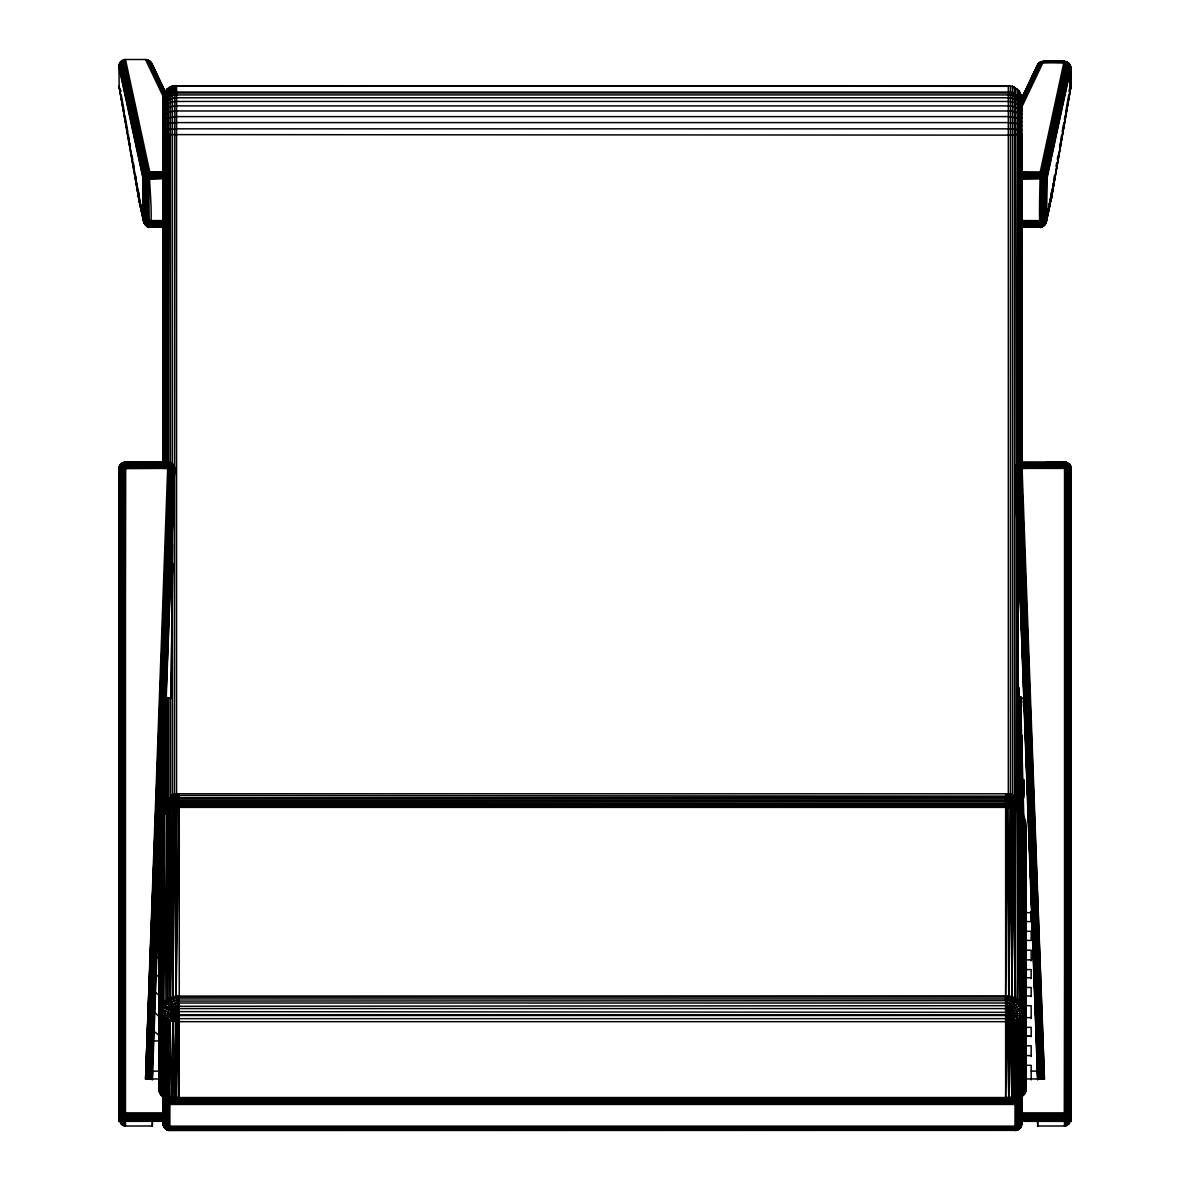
<?xml version="1.0" encoding="UTF-8"?>
<svg xmlns="http://www.w3.org/2000/svg" width="1190" height="1190" viewBox="0 0 1190 1190"><rect width="100%" height="100%" fill="white"/><g stroke="black" fill="none" stroke-linecap="round" stroke-linejoin="round"><path stroke-width="1.5" d="M118.777 1119.924L118.836 467.789L121.499 463.371L125.471 462.077L125.471 1112.873L118.777 1119.924L163.476 1119.686M118.941 1119.686L119.089 468.667L120.309 465.082M120.696 464.07L118.836 467.982L118.762 1121.411L119.119 468.667L167.909 468.399C177.444 471.909 175.54 462.88 167.909 462.181L124.429 462.241L120.755 464.13L125.01 468.414L120.012 464.873M163.893 1119.284L119.283 1119.284L119.491 468.622L121.276 464.65L125.471 462.895L168.891 462.97L172.684 464.695L174.558 467.968L172.714 464.174L168.921 462.241L125.471 462.434L122.6 463.193L120.041 465.736M164.354 1118.704L119.803 1118.704L120.041 468.562L121.737 465.097L124.638 463.594L167.909 463.52C175.451 464.993 178.024 470.883 167.909 467.283L125.471 466.212L167.909 466.197L172.595 467.09M163.209 1117.975L120.487 1117.975L120.725 468.518L122.287 465.647L125.471 464.293L167.909 464.293L172.654 465.707L174.618 469.038L174.35 466.897L174.275 468.548M164.027 1117.112L121.306 1117.112L121.053 468.131M163.104 1116.146L122.243 1116.146L122.421 468.444L118.836 467.789L118.836 468.726L119.416 466.867M164.116 1115.104L123.269 1115.104L123.061 468.027L121.529 468.473L121.529 1116.875L121.945 468.458L122.243 1116.146M163.342 1114.004L124.355 1114.004L124.415 468.414L119.476 465.781M163.759 172.788C158.315 173.77 144.838 169.53 144.109 178.872L144.644 223.72L148.958 227.126L163.313 227.245L163.357 463.059M159.133 901.975L159.921 910.216L159.996 900.964M166.585 1097.775L161.453 1095.455L159.192 1091.111L159.415 868.12M159.371 868.67L159.877 1093.432M160.219 1016.974L160.174 1092.688L160.144 1013.166L162.762 1003.973L163.045 816.563L168.787 804.574L173.963 797.746L1008.153 797.36L1015.576 798.832L1012.288 808.62L1011.857 996.789L1005.639 1014.743L1006.814 1021.645L1008.778 1097.463L1009.358 1021.541L1008.748 1100.066L1005.639 1100.185L1005.639 793.789L179.259 793.789L172.55 794.489L165.202 805.57L161.453 815.061L170.274 807.965L179.259 805.764L1005.639 805.764C1018.119 805.898 1027.922 816.861 1025.765 829.534L1025.572 1091.676C1022.745 1099.337 1012.259 1098.846 1005.639 1099.515M160.352 836.704L159.386 1015.843C164.056 1021.466 172.565 1021.213 179.259 1021.675L1005.639 1021.675C1012.05 1021.005 1026.851 1021.719 1025.512 1011.798L1025.765 829.564C1026.048 818.512 1017.152 807.236 1005.639 807.37L179.259 807.37C166.823 807.222 156.961 820.267 161.379 832.494M161.394 819.523L161.334 1006.175L179.259 1014.743L1005.639 1014.743L1025.616 1013.092L1024.768 1092.688L1023.192 1095.573M161.334 1016.23L161.394 1093.699L161.602 1018.06C159.326 1007.945 167.225 999.362 176.105 996.09L1005.639 995.852C1016.215 995.554 1026.747 1004.881 1025.512 1015.829L1025.557 1091.498C1021.927 1098.474 1012.348 1097.597 1005.639 1098.132L179.259 1098.132C172.52 1097.686 163.357 1098.444 159.445 1091.736L160.114 1016.885M163.164 1094.696L163.491 1102.818L169.873 1104.439L1015.025 1104.439L1021.407 1102.818L1021.303 1096.659L1021.66 1102.461M163.253 463.103L163.253 97.476C163.67 90.752 169.783 85.085 176.581 85.65L176.581 797.598M173.145 1099.515L169.486 1099.411L168.935 1101.91L168.831 1126.96L167.79 1130.173L169.873 1130.217C166.303 1132.285 162.465 1123.449 163.61 1125.785L163.164 1123.791L163.893 1126.722L165.931 1125.695L165.931 1103.993C171.048 1097.135 160.546 1097.745 159.326 1091.676L159.133 1014.743C159.118 1007.588 163.714 1000.939 170.125 997.919L179.259 996.803L176.105 996.09L175.704 807.712L172.55 794.489L171.107 796.705L174.052 808.129L176.105 996.09L179.259 1014.743L176.105 1021.6L176.12 1097.448L178.084 1021.645L179.259 1014.743L162.762 1003.973L161.914 818.318C163.937 811.744 171.91 806.537 179.259 806.671L1009.105 806.999L1011.857 808.471L1011.857 996.789C1019.042 1001.34 1024.992 1008.852 1023.564 1017.896L1023.4 1093.833C1021.556 1098.861 1014.297 1097.879 1018.967 1103.993L1018.967 1125.695L1015.025 1128.061L169.873 1128.061L166.838 1126.796L167.403 1125.978L169.873 1127.123L1015.025 1127.123C1017.643 1124.654 1022.21 1129.355 1017.108 1130.173L167.79 1130.173L163.476 1125.814L163.045 1018.848L163.417 1094.86C164.666 1101.167 174.603 1099.396 178.708 1099.515C174.067 1099.114 165.722 1101.285 163.446 1095.44M163.387 812.77L163.417 771.879M163.521 462.211L163.536 95.944L163.818 461.393L163.328 134.306M163.491 1096.094L163.476 1125.814L163.283 1095.276M163.238 1102.461L163.61 1094.8M163.923 810.613L163.967 769.766M164.28 461.467L164.622 134.604L163.818 134.47M179.259 793.789L179.259 1100.185L175.436 1100.021L176.105 1021.6L179.259 1014.743L167.433 999.466L166.481 812.413L164.19 807.802L170.75 803.681L179.259 802.045L1005.639 802.045L1013.94 803.607L1020.708 807.832L1020.737 811.476L1020.708 807.832L1011.857 808.471L1008.748 996.09L1005.639 1014.743L1017.465 1020.351L1019.592 1095.871C1021.332 1100.586 1009.001 1099.352 1012.66 1099.56C1019.488 1095.008 1025.958 1104.9 1015.025 1103.829L169.873 1103.829L163.298 1101.851L164.339 1095.722L164.637 1099.991L169.873 1101.33L1015.025 1101.33L1020.261 1099.991L1020.559 1095.722L1021.451 1101.271L1019.637 1102.52L169.873 1103.189L165.261 1102.52L163.357 1100.914L165.99 1098.489L169.352 1099.5L166.094 1096.347L167.433 1020.351L179.259 1014.743L173.041 996.789L173.041 808.471L177.146 804.797L1005.639 804.693L1011.277 805.481L1016.558 807.861L1022.835 812.844L1022.85 816.519L1022.835 812.844L1020.827 814.986L1019.875 1001.385L1005.639 1014.743L1008.034 1021.615L1005.639 1020.99L1006.814 1021.645L1005.639 1097.552L179.259 1097.552C172.431 1097.091 162.569 1098.072 159.133 1090.516L159.133 899.938M1021.675 463.237L1021.734 134.158L1008.317 135.139L164.622 134.604L164.532 463.237L164.622 92.642L165.722 97.565L165.812 461.452M164.458 806.731L164.458 769.603M164.785 806.731L164.875 738.053M165.261 461.452L165.722 134.738L165.574 461.437M165.306 806.686L165.351 738.008M165.514 461.437L165.722 134.738M165.425 806.686L165.455 738.008M166.332 804.931L166.436 706.548M166.719 461.541L167.388 88.878M174.543 800.989L167.448 811.625L167.433 999.466L167.864 811.268L165.127 806.88L165.202 805.57L166.912 805.645L169.322 810.256L169.649 998.187L179.259 1014.743L173.041 1021.347L171.613 1097.031C174.38 1101.776 167.433 1099.5 166.422 1096.496L167.433 1020.351L169.545 1096.749L170.438 1099.203L172.907 1099.679L168.236 1099.084L166.273 1096.436L167.433 1020.351L168.831 1096.689L169.828 1099.084L172.446 1099.694L168.772 1098.965L166.585 1096.54L167.433 1020.351L165.306 1095.871C166.332 1099.188 167.061 1099.962 165.127 1103.755L165.127 1125.457L166.868 1127.882L169.873 1128.864L1015.025 1128.864C1023.876 1122.899 1022.418 1128.849 1015.025 1130.441L1015.025 1099.515L1019.25 1097.106L1017.465 1020.351L1014.877 1098.608L179.259 1099.129L166.912 1097.537L163.446 1094.874L165.023 1019.652C162.926 1009.685 170.2 1001.608 179.259 998.931L1005.639 998.931C1016.171 997.473 1023.757 1009.165 1021.913 1018.818L1021.481 1094.86C1019.518 1098.712 1016.602 1099.024 1019.77 1103.755L1019.562 1126.067C1023.37 1126.945 1017.465 1130.217 1016.067 1130.277L1015.412 1126.142C1016.885 1131.779 1019.741 1130.158 1016.082 1126.127L1016.082 1104.409C1017.911 1098.891 1011.738 1100.824 1013.285 1097.031L1014.773 1020.931L1005.639 1014.743L1014.758 997.904L1015.427 810.167L1018.655 803.8L1014.43 802.164L1005.639 800.528L179.259 800.528C175.882 800.647 164.994 802.105 166.912 805.645L161.676 816.385M170.468 797.27L170.468 800.989L170.468 797.27L169.099 799.13L172.431 808.679L170.691 998.931M172.431 464.145L172.431 86.097L1012.467 86.305L1014.416 87.108L1014.416 798.505M1008.778 1097.463L1008.793 1021.6L1005.639 1014.743L1017.465 999.466L1019.815 813.93L1019.875 1001.385M1011.842 1097.195L1011.857 1021.347L1010.236 1018.982C1013.612 1015.606 1011.411 1009.165 1006.666 1008.584L178.232 1008.584C170.854 1009.432 171.851 1021.392 179.259 1020.99L179.259 1015.501L1005.639 1015.501L1006.16 1017.866L1005.639 1018.64L179.259 1018.64C171.658 1014.921 180.568 1012.229 178.232 1008.584L179.259 1006.294L1007.157 1005.684C1014.356 1006.695 1016.885 1015.769 1012.764 1021.213L1011.842 1097.195L1010.92 1021.422L1010.236 1018.982L1006.666 1020.916L1005.639 1018.64M1014.758 997.904L1014.773 809.81L1010.816 807.4L1013.612 796.155L179.259 795.515L170.795 796.839L171.494 798.326L167.567 801.614L170.854 809.393L170.125 997.919L176.105 996.09L179.259 807.37L175.599 807.028L177.236 805.868L176.12 793.938M1005.639 793.789L1008.451 793.909L1007.32 807.445L1008.748 996.09L1014.207 998.931L1015.249 998.187L1015.427 810.167M1017.733 803.309L1017.762 563.777L1017.807 803.28M1018.729 804.916L1018.804 687.969M1018.952 463.327L1019.175 91.169L1012.437 86.305L1012.467 796.898M1019.161 804.871L1019.161 687.924M1019.175 463.312L1019.175 134.738L1018.595 463.431M1018.06 1126.796L1018.075 1104.186C1015.308 1099.56 1019.205 1099.322 1019.875 1095.693L1019.875 1019.652C1021.987 1009.685 1014.698 1001.608 1005.639 998.931M1019.637 806.671L1019.726 697.132M1020.261 806.716L1020.261 697.176M1020.261 463.237L1020.276 92.954L1019.175 91.169L1018.134 91.63M1020.514 810.42L1020.485 697.132M1020.797 463.163L1021.08 94.888L1018.908 91.199M1021.08 810.598L1021.08 697.295M1021.08 461.393L1021.08 134.47M1020.961 1099.872L1020.975 1096.168L1020.663 1100.497L1015.025 1101.94L169.873 1102.55C167.656 1103.606 163.58 1100.155 163.446 1101.271M1021.184 810.598L1021.213 697.251M1021.392 463.163L1021.57 96.94L1020.38 94.903L1021.407 98.874M1021.734 1096.109L1021.66 1124.788L1018.952 1129.161L1021.66 1124.788L1021.66 1095.098M1021.675 813.127L1021.675 735.212M1005.639 1097.552L1018.149 1096.585L1023.549 1093.714L1023.564 1017.896L1024.754 1016.334L1023.772 1006.621L1024.783 821.472L1021.719 813.99L1019.101 811.104L1014.118 808.694L1017.182 801.346L1005.639 798.921L179.259 798.921L169.679 800.721L168.742 799.62M1024.768 1092.688L1025.765 1090.516L1024.768 1092.688L1024.679 1016.974L1023.549 1093.714L1024.768 1092.688L1024.754 1016.334L1005.639 1014.743L1010.92 1021.422L1009.135 1097.448M1025.125 1093.193L1024.724 822.721L1023.772 1006.621M1025.185 1019.8L1025.319 1092.227L1025.453 825.429M1040.536 176.596L1022.463 175.689L1040.536 176.596L1042.321 178.128L1041.31 226.07L1039.867 227.245L1022.418 227.245M1022.463 175.585L1040.179 175.585L1022.463 174.737L1040.7 175.57L1043.109 177.34L1042.931 220.596C1037.219 250.718 1040.491 175.034 1040.179 172.282L1064.098 61.508L1066.166 61.687L1069.527 64.141L1070.702 67.056L1070.465 89.131L1051.038 200.426L1049.149 203.966M1050.324 202.464L1046.174 222.247L1054.057 180.999L1046.174 222.247L1043.704 225.922L1039.867 227.245L1043.868 225.594L1045.356 221.935L1044.984 177.295L1040.967 173.829L1022.463 173.829L1040.848 174.633L1043.615 176.343L1044.404 178.857L1043.184 225.163L1040.729 227.171L1022.418 227.052M1045.608 219.763L1044.612 225.044L1042.767 225.877L1022.418 224.732L1040.625 225.431L1044.448 224.821L1045.668 223.497L1046.203 221.444L1044.627 220.626L1045.222 178.857L1044.671 222.143L1042.752 226.353L1039.673 227.082L1042.797 226.457L1045.281 224.196L1048.405 208.414M1066.597 1114.97L1066.939 468.012L1064.529 466.257L1022.091 466.197C1014.579 466.599 1014.059 470.526 1022.091 468.399L1064.529 467.358L1065.898 468.414L1071.238 468.786L1071.238 1121.411L1021.035 1121.292M1064.529 466.257L1022.091 467.283C1011.708 471.523 1014.668 463.416 1022.091 462.181L1064.529 462.196C1070.36 463.55 1074.451 470.318 1066.865 468.429L1066.731 1115.104L1071.238 1119.968L1020.946 1119.686M1067.579 1115.952L1068.04 468.235L1067.043 466.272L1064.529 465.245L1022.091 465.201L1017.376 466.361L1015.382 469.038L1017.286 464.174L1021.08 462.553M1021.318 1116.146L1067.757 1116.146L1068.055 468.458L1066.865 468.429M1067.757 1116.146L1068.947 468.087L1067.698 465.632L1065.228 464.383L1022.091 464.293L1017.346 465.707L1015.382 469.038L1017.316 464.695L1022.091 462.895L1065.452 462.97L1068.694 464.621L1070.509 468.622L1070.717 1119.284L1022.403 1119.284M1068.471 1116.875L1068.471 468.473M1068.977 468.503L1068.694 1117.112L1022.255 1117.112M1068.055 468.458L1069.274 468.518L1069.26 1117.707L1069.959 468.562L1068.248 465.067L1065.362 463.594L1022.091 463.52L1017.331 465.156L1015.382 469.038M1069.944 1118.436L1069.959 468.562M152.499 1120.474L152.29 1126.008L125.471 1126.008L121.529 1124.401L119.089 1120.162L119.074 466.763L124.191 468.414L124.355 1114.004L125.471 468.399L124.415 462.166M166.273 1096.436C169.144 1103.041 161.825 1094.488 159.326 1091.676L159.609 910.053M159.758 900.934L160.754 1094.592M160.055 1028.249L159.906 1092.732L159.356 900.696L159.356 909.859M159.133 1014.743L159.386 1015.843L159.386 1011.798L161.081 1006.77L161.364 836.198M1015.025 1101.94L169.873 1101.925L164.235 1100.497L163.937 1096.168M164.339 1099.426L164.354 1095.722M166.094 804.901L166.243 706.533M166.615 461.527L167.091 134.857M167.388 803.309L167.597 697.489M168.058 461.705L168.697 134.961M165.99 1129.087L166.868 1129.637L165.946 1129.161L167.909 1126.484L167.805 1103.71L168.668 1099.783L165.633 1096.079L167.433 1020.351L167.284 1096.645L169.873 1099.515L169.873 1130.5L1015.025 1130.366M169.545 1096.749L170.125 1020.931L172.505 1020.975L179.259 1014.743L165.023 1001.385L169.649 998.187L170.125 809.81L176.908 802.164M1016.424 801.852L1016.914 564.03M1017.123 465.558L1017.807 89.562L1014.088 87.539M1017.986 803.265L1018.194 688.132M1019.309 806.716L1019.458 697.162M1019.8 463.237L1020.276 134.604L1019.964 463.207L1019.057 463.565M1025.557 1091.498L1025.765 1014.743M1022.418 226.68L1042.752 226.353L1044.88 224.627L1045.891 220.641L1045.296 176.254L1041.086 173.16L1022.463 172.684M163.313 223.72C159.073 220.968 145.701 227.528 143.767 220.641L143.618 178.872C144.064 169.114 157.586 172.49 163.759 172.282C158.077 173.279 143.797 169.01 143.127 178.887L143.618 220.641C157.392 249.588 147.738 176.343 149.821 172.282L125.471 59.5L124.429 59.589L120.755 61.523L118.911 65.316L119.179 87.123L143.826 222.247C146.742 229.298 158.359 222.887 163.313 225.46L148.69 226.07L144.719 224.196L139.23 201.363L135.943 180.999L139.528 202.464L119.179 87.123M161.914 818.318L161.334 1006.175L160.114 1008.912L160.174 835.618L159.877 1009.849L179.259 1014.743L169.858 1020.871L168.37 1019.518C165.172 1012.779 169.902 1004.033 177.295 1003.021L1007.603 1003.021C1014.996 1004.033 1019.726 1012.779 1016.528 1019.518L1015.04 1020.871L1014.758 1096.838L1018.491 1097.388L1024.59 1093.848M163.789 94.784L163.818 101.299L164.651 92.597L163.164 107.353M1011.366 1099.753L1012.526 1097.135L1012.764 1021.213L1005.639 1014.743L1021.913 1003.646L1022.909 818.17C1026.182 815.492 1018.759 812.547 1017.197 810.613L1019.934 806.151L1015.353 805.749L1008.793 807.653L1007.38 806.746L1018.536 804.187L1023.579 814.986L1021.719 813.99M1024.56 819.315L1020.827 814.986L1021.913 1003.646L1017.51 999.496L1018.298 812.309L1020.975 808.427L1009.611 803.815L179.259 803.443L169.367 805.853L162.703 811.074L171.613 806.18L177.146 804.797M1022.909 818.17L1022.136 1003.973L1023.504 819.523L1021.169 814.57L1017.197 810.613L1017.51 999.496M1025.438 825.592L1024.754 1016.334M1022.418 220.567L1046.382 220.641L1046.144 175.912L1044.612 173.993L1041.161 172.654L1022.463 172.312L1040.179 172.282L1043.228 173.026L1046.337 177.89L1046.218 220.641C1041.086 225.877 1028.844 220.433 1022.418 222.723C1028.115 220.135 1042.916 228.331 1046.382 220.641L1046.798 177.86L1070.702 67.086L1070.063 65.048L1068.025 62.802L1064.098 61.345L1040.209 62.207L1037.561 64.915L1021.511 98.889L1039.257 62.862L1043.496 61.345L1064.098 61.508L1043.496 61.88L1039.599 63.278L1037.159 65.852L1022.195 97.416M1069.527 64.141L1070.777 68.113L1070.524 88.12L1069.274 91.898L1070.465 89.131L1070.598 68.113L1068.843 63.338L1064.098 61.345L1041.25 61.731L1038.781 63.293L1021.362 99.871M161.453 815.061L165.053 810.39L162.599 811.327L162.346 813.41L163.982 815.12L163.194 1004.256L159.966 1009.864L159.534 868.105M163.238 1124.803L163.223 1095.261L163.238 1124.803L163.179 1123.895L165.127 1125.457L169.873 1126.157L1015.025 1126.157L1021.005 1124.862L1021.005 1103.16C1021.793 1098.474 1014.43 1099.917 1018.952 1098.504M168.385 1098.891L170.944 1099.515L168.772 1098.965L167.522 1096.645L167.433 1020.351L167.046 1096.63C165.559 1099.813 172.327 1099.709 170.631 1099.515L166.764 1096.585L167.433 1020.351L165.797 1096.704M173.041 996.789L174.052 808.129M1012.928 798.892L1012.348 794.489L1008.451 793.909M1022.463 178.708L1041.191 178.292L1040.774 223.661L1039.673 227.052L1043.794 225.758M166.481 812.413L165.023 1001.385L163.982 815.12M167.433 1020.351L166.883 1096.615L167.954 1098.801M174.96 1097.388L175.421 1019.681M176.105 996.09L177.236 805.868M164.622 99.365L165.722 97.565L165.782 90.693M165.306 1095.871L166.005 1019.934L165.633 1096.079M152.29 1079.36L145.582 1078.973L168.921 462.151L173.398 465.007L174.618 469.038L171.791 465.959L168.802 465.245L125.471 465.201C123.819 464.859 120.562 468.101 123.001 468.429L123.269 1115.104M1007.32 807.445L1005.639 995.852L1011.485 997.741M175.317 1099.902L178.604 1099.932L179.259 1021.675L178.232 1020.916M1019.607 806.761L1010.667 808.07L1008.748 996.09L1009.001 807.683L1011.247 794.28M1013.582 799.844L1013.612 796.155L1013.642 799.859M1020.455 809.274L1013.88 809.319L1011.857 996.789L1014.773 809.81L1022.314 811.327L1018.848 807.936M1070.405 80.846L1070.777 68.113L1070.554 88.12L1050.785 201.408L1070.405 89.265L1070.524 67.086M160.352 1092.926L161.334 1017.896L159.743 1016.364L159.43 1013.107L179.259 1014.743L162.985 1018.818L161.825 1094.041L163.268 1096.808M166.317 698.143L171.018 698.143L172.743 563.554L171.97 583.918M1008.302 795.634L1008.317 793.894M1013.002 1099.01L1016.126 1098.965L1017.465 1096.645L1017.465 1020.351L1018.818 1096.838L1018.164 1098.697L1017.465 1020.351L1016.067 1096.689L1014.817 1099.292L1012.229 1099.739L1016.647 1099.263L1017.986 1096.615L1017.465 1020.351L1018.967 1096.258C1016.825 1100.75 1019.86 1098.266 1020.812 1095.172L1019.875 1019.652L1021.853 1018.848L1021.927 1016.096L1021.481 1018.759L1005.639 1014.743L1023.817 1006.77L1024.783 1008.912L1024.724 822.721L1025.349 824.12L1023.251 817.827M1045.876 178.872L1045.356 220.849L1022.418 221.652M1045.861 221.697L1046.337 177.89M1045.356 221.935L1046.545 176.864L1070.465 66.03L1070.688 67.012M1022.463 178.798L1040.179 178.798L1044.121 173.576L1068.025 62.802L1067.147 62.088L1043.228 173.026L1045.593 175.034L1046.665 177.846L1046.352 221.176M152.29 1126.008L152.365 1120.682M152.365 1079.895L174.528 468.964L151.561 1079.181L173.948 465.93L168.906 462.508M171.018 698.143L173.056 496.572M1043.853 221.251L1042.931 220.596L1043.452 178.842L1043.883 220.611L1044.671 221.072M1045.832 220.641L1046.382 178.872M1070.39 82.66L1070.598 68.113M164.012 1100.17C168.757 1098.028 163.446 1098.355 163.417 1094.86L165.023 1019.652L163.417 1018.759C160.352 1008.034 169.649 999.362 179.259 997.175L1008.599 997.012M163.759 177.697L148.735 178.47L149.226 223.661L150.327 227.245M146.638 1078.973L169.977 468.503L147.664 1078.988L170.944 463.565L169.977 462.404L146.638 1078.973L168.95 468.444L145.582 1078.973L160.442 1078.973M147.664 1078.988L170.944 468.562L148.631 1079.018L171.895 463.401L172.699 464.74L150.327 1079.077L173.413 464.948L174.335 467.164M1012.526 1097.135L1014.773 1020.931L1014.758 1096.838L1013.27 1097.611L1017.614 1096.645L1017.465 1020.351L1018.789 1097.671L1016.795 1099.694L1005.758 1099.872M163.313 227.052L149.955 227.231L147.605 225.282L146.563 178.842C147.917 171.583 159.445 177.191 163.759 174.945M150.133 227.245L148.69 226.07L148.11 222.575L147.679 178.128L149.464 176.596L163.759 175.912M166.422 1096.496C168.921 1102.654 163.878 1093.714 160.531 1094.071M145.463 222.426L146.296 225.922L150.327 227.052L147.753 226.457L146.147 222.322L145.626 178.857C146.697 170.72 159.058 175.927 163.759 174.082M173.16 489.64L173.591 477.235M174.023 476.372L173.547 500.573L174.558 468.012L173.398 465.186M163.714 1124.714L165.44 1128.194L169.873 1130.039L1015.025 1130.039L1019.458 1128.194L1021.005 1124.862L1018.417 1128.418L1015.025 1129.533L169.873 1129.533L166.481 1128.418L163.893 1124.862L163.893 1103.16C164.175 1099.5 169.858 1097.924 162.852 1096.511M149.791 227.216L146.638 225.743L145.329 222.143L144.808 178.857C145.641 170.036 158.687 174.766 163.759 173.368M145.582 1078.973L167.909 462.077L125.471 462.166L167.909 462.434L168.891 462.97L167.909 463.52L168.757 466.257L167.909 467.283L125.471 467.283L123.388 468.429L123.403 1114.97L124.102 468.354L124.415 1113.929M171.836 468.622L149.524 1079.047L172.639 468.696M151.011 1079.137L173.323 468.756M151.963 1079.241L173.918 466.554M171.955 548.605L172.238 541.182M173.13 517.04L173.681 499.027M163.238 811.55L163.521 804.143M164.726 772.682L167.567 698.649M1020.975 1125.68L1021.213 1101.613L1017.614 1096.645L1016.795 1098.549L1011.991 1099.679C1016.959 1098.995 1020.782 1099.292 1018.759 1096.377L1017.465 1020.351L1018.298 1096.555L1016.929 1099.307M152.424 1076.95L152.677 1071.134L160.07 1071.134M164.354 1095.826L165.023 1019.652L165.038 1095.707C165.41 1097.939 169.843 1099.843 166.823 1104.186L166.823 1125.889C163.982 1128.656 163.104 1125.695 165.946 1129.161M1017.986 1098.876L1017.465 1097.18M1020.187 1097.552L1019.994 1096.555L1024.352 1094.369M174.811 85.68L174.484 798.921M1023.683 698.143L1018.149 698.143L1016.914 496.572M118.762 1101.152L119.491 1097.21M163.164 462.955L163.253 97.476M1071.238 1117.544L1069.274 1123.539L1065.065 1125.993L1037.71 1126.008L1037.502 1120.474M145.388 173.993L143.261 178.887L143.618 220.641L163.313 220.567M165.529 1096.57L167.18 1098.98L164.488 1102.862L164.443 1125.175L163.476 1125.814M1067.147 62.088L1043.154 173.011L1040.179 178.798L1046.724 178.887M163.164 106.074C163.045 98.948 169.545 92.865 176.581 93.013L1008.317 93.013C1015.353 92.865 1021.853 98.948 1021.734 106.074M163.491 1102.818C163.967 1099.129 168.846 1098.578 163.595 1095.99M1037.159 65.852L1021.972 98.517L1038.097 64.052M1070.212 89.235L1070.301 88.12M1021.407 1125.785L1021.734 1123.791L1021.184 1124.714M1071.238 550.97L1070.509 556.682M1070.509 88.12L1069.587 91.407L1069.84 89.161M163.164 109.242C163.194 102.385 170.14 97.61 176.581 97.773L1008.317 97.773C1014.758 97.61 1021.704 102.385 1021.734 109.242M1019.354 1097.939L1019.875 1019.652L1021.481 1094.86M1019.503 1097.864L1018.759 1096.377M1071.238 914.396L1070.509 916.791M1071.238 939.639L1070.509 942.034M163.164 111.696C163.372 105.062 170.601 101.329 176.581 101.448L1008.317 101.448C1014.297 101.329 1021.526 105.062 1021.734 111.696M1014.059 1018.447L1015.04 1020.871L1015.977 1097.195C1017.941 1095.707 1017.986 1101.866 1018.506 1096.481L1017.465 1020.351L1018.149 1096.585C1017.152 1101.464 1016.632 1096.897 1013.121 1098.608M163.313 226.68C158.359 225.639 143.856 230.667 144.674 220.626L144.838 178.069M1046.798 177.86L1040.179 178.798L1044.924 174.246L1068.828 63.486L1067.073 62.237L1069.959 66.194M163.164 114.656C163.699 108.35 171.137 105.88 176.581 105.895L1008.317 105.895C1013.761 105.88 1021.198 108.35 1021.734 114.656M1036.996 67.86L1036.936 66.714L1021.987 98.517L1036.907 66.833M1050.859 198.834L1050.383 202.345L1053.983 182.011M1051.335 195.309L1052.064 190.028M123.061 468.027L122.421 1115.952L122.421 468.444L125.471 466.257L167.909 467.283L168.683 468.444M1021.734 105.434C1021.868 98.264 1015.486 91.913 1008.317 92.047L176.581 92.047L170.482 93.519L165.722 97.565L166.898 89.324L167.79 89.8M1052.02 190.117L1045.46 223.884L1048.42 208.384M166.094 1096.347L166.838 1098.816M164.741 1126.365L164.399 1125.532M1067.207 463.535L1066.612 462.404L1064.842 468.414C1065.556 462.36 1070.301 461.839 1071.164 467.982L1071.238 1121.411L1070.509 1120.504M1050.725 201.616L1053.329 183.9L1052.778 184.762M163.164 118.048C164.235 112.247 171.658 111.146 176.581 110.982L1008.317 110.982C1013.24 111.146 1020.663 112.247 1021.734 118.048M169.873 1130.441L168.816 1130.411L169.486 1126.142L169.873 1127.123M1068.412 463.46L1070.435 465.781L1065.764 468.414L1065.645 1114.004L1066.731 1115.104L1022.165 1115.104M1064.976 467.432L1064.708 468.414L1065.586 462.166L1067.534 462.91M1021.898 104.735L1042.351 61.449L1042.529 62.49L1064.976 62.475L1065.139 61.434L1040.179 178.798L1046.545 176.864M1050.101 201.526L1050.636 198.18M1051.439 193.137L1051.975 189.79M176.284 795.664L176.581 793.894M149.642 177.682L149.821 176.611L163.759 176.596L149.464 176.596M1053.76 179.288L1054.399 175.659M1056.021 166.541L1056.66 162.911M1057.315 159.267L1057.955 155.622M1059.576 146.519L1060.216 142.874M1060.87 139.23L1061.51 135.586M1062.164 131.956L1063.786 122.853M1064.425 119.208L1065.065 115.564M1065.719 111.919L1068.635 95.527M1045.727 219.6L1044.79 224.806L1045.98 219.362M170.155 86.959L168.697 94.605L168.697 461.913M173.636 85.873L1010.414 85.814L172.223 86.171L361.73 86.275M1022.21 1095.068L1021.541 1096.064L1022.984 1094.101M1023.564 1093.878L1022.686 1095.826L1019.458 1097.418M1023.921 1094.473L1024.59 1093.179L1022.805 1094.949M1024.798 1093.684L1024.992 1092.732M163.164 121.796L167.091 118.122L176.581 116.605L1008.317 116.605L1017.807 118.122L1021.734 121.796M1069.453 66.343L1070.078 65.048L1046.144 175.912L1040.179 178.798L1066.166 61.672L1065.838 62.683M1040.179 178.798L1045.519 174.989L1069.513 64.26M1046.873 178.887L1070.792 68.113M1017.807 1096.63L1015.635 1099.828M1049.922 204.695L1045.95 222.857L1050.22 203.594L1046.382 220.641M1016.647 466.272L1016.587 464.948L1015.442 468.087C1015.278 465.498 1019.547 461.17 1021.109 462.97M1019.533 1098.727L1015.025 1100.274L169.873 1100.274L165.395 1098.712M1041.205 172.371L1066.166 61.85L1041.205 172.371L1042.113 172.877M1065.184 467.506L1064.976 468.414L1022.091 468.399L1022.091 462.077M163.313 222.709C158.419 220.745 147.456 225.371 143.767 220.641L143.276 178.887L163.759 178.798M1065.809 468.131L1065.586 1113.929L1066.612 468.429C1058.921 468.89 1077.932 458.626 1065.586 468.414L1064.529 1112.873L1065.645 1114.004L1021.094 1114.004M1016.795 1098.549L1019.086 1100.051L1020.41 1102.862L1020.47 1127.704L1017.986 1125.904L1016.082 1126.127M1021.451 1101.271L1021.541 1097.239M1015.442 468.087L1017.301 464.368L1021.094 462.508L1065.526 462.523M165.752 1126.752L166.407 1126.275M1025.572 1091.676L1025.765 909.413M118.836 467.789L119.179 466.792M163.357 1100.914L163.298 1101.851M163.328 105.404C164.354 99.216 170.453 94.843 176.581 94.932L1008.317 94.932C1015.115 94.769 1021.808 100.332 1021.734 107.353M874.174 1102.565L1015.025 1102.55L1019.458 1101.91L1021.303 1100.378M172.431 92.716L174.484 85.725L174.484 92.225L176.581 85.65M163.685 1100.705L163.937 1099.872M1016.424 1099.411L1016.989 1126.484L1018.997 1129.206M1069.587 91.407L1069.914 90.306M1065.377 467.625L1065.139 468.414L1068.471 463.356M163.164 125.798L167.091 123.537L176.581 122.6L1008.317 122.6L1017.807 123.537L1021.734 125.798M168.236 1099.084L168.668 1099.783L167.76 1099.248M121.752 463.713L120.785 464.145M165.395 1018.253L166.808 1020.172L167.731 1017.673M143.797 221.444L144.109 178.872M160.977 817.515L163.075 814.124M1015.977 476.372L1016.453 500.573L1016.052 465.915L1037.784 1079.3M169.858 1020.871L170.854 1018.447C168.385 1013.226 172.029 1006.472 177.741 1005.684L179.259 1006.294M1024.233 1010.042L1023.207 1007.038L1024.471 821.74L1025.349 824.12M1070.465 89.131L1069.319 89.072M1021.213 1100.705L1018.283 1098.549L1018.149 1096.585M1015.68 467.596L1016.602 465.469M1022.716 97.491L1036.044 69.496M1021.377 100.882L1040.209 62.207M1021.481 102.028L1040.462 62.148M1021.66 103.307L1041.428 62.252M1021.362 107.992L1043.496 61.508L1064.098 61.523L1043.496 61.345L1043.496 62.416L1064.098 62.445L1064.098 61.345M166.838 1129.712L168.668 1126.112L168.831 1126.96M163.625 814.704L165.083 813.93L174.261 799.397M119.089 467.179L119.491 466.435L119.491 1121.382M168.846 1099.456L1015.025 1099.843L1016.498 1098.891L1014.877 1098.608M176.284 1020.246L173.071 1097.18L173.041 1021.347L174.662 1018.982L172.877 1021.318L170.854 1018.447M1040.372 227.201L1042.871 226.338M1016.602 465.156L1016.067 466.584M1023.564 1016.23L1021.913 1018.818L1021.883 1094.651L1023.296 1018.06L1023.4 1093.833M1037.561 64.915L1039.257 62.862L1040.729 63.144L1039.376 62.996M1025.512 1092.093L1021.466 1096.838M1021.407 1124.52L1021.734 1094.696M166.585 1096.54L168.296 1099.382L166.764 1096.585M177.741 1005.684L179.259 1003.542M1048.747 206.658L1049.431 205.721L1045.356 223.72L1022.418 224.657M1005.639 1009.254L1005.639 1012.348L178.738 1011.619M1038.439 63.665L1037.427 65.688L1038.23 64.87M1038.677 65.138L1038.572 63.784M1022.091 468.399L1044.418 1078.973L1043.362 1078.973L1021.273 467.328L1022.091 466.197L1064.529 465.245M1016.528 1019.518L1018.09 1020.172L1019.503 1018.253M1043.868 173.785L1068.055 62.639L1066.671 63.025M163.194 1004.256L167.478 999.615M175.555 1100.051L167.894 1099.024L165.886 1096.228M1017.986 1096.615L1018.789 1098.4M1021.243 466.257L1022.091 465.201L1064.529 464.323M1069.274 468.518L1070.405 468.607L1070.197 1118.704L1021.927 1118.704M119.491 1120.504L118.762 550.97M1043.228 173.026L1042.247 172.624M1015.784 88.566L1016.201 467.477M1021.273 467.328L1022.091 464.293L1064.529 463.535M1007.87 800.632L1014.43 797.27L1010.95 795.991L1012.348 794.489L1012.348 798.178M163.164 129.948L176.581 128.832L1008.317 128.832L1021.734 129.948M177.295 1003.021L179.259 1001.058L1007.99 1000.641M1068.724 63.457L1068.099 64.082L1069.379 64.245M161.557 817.976L163.045 816.563L162.985 1003.646L165.142 1001.757M176.76 800.662L169.054 809.676L170.125 809.81L170.125 997.919L173.041 808.471L172.223 808.04L177.027 803.548M1021.139 1096.481L1019.994 1096.555M121.529 464.591L122.421 464.16M145.388 174.424L147.753 172.624L123.403 59.842M143.618 178.872L144.109 220.641L148.11 221.504L149.196 220.581M1015.739 468.905L1038.439 1079.181L1039.673 1079.077L1017.286 464.397L1020.038 462.746M144.808 178.857L145.641 178.188M171.568 1019.77L170.125 1020.931L171.613 1097.031L168.831 1096.689M148.096 220.581L144.644 220.849M1067.014 468.399L1067.906 467.685M119.803 1118.704L119.491 468.622L120.264 468.012L121.306 1117.112M167.121 1098.995L164.354 1097.284L168.088 1098.549M1018.119 464.115L1017.286 464.397M1067.817 464.279L1069.274 465.126M149.628 226.665L163.313 226.16M1069.304 465.335L1071.223 468.667L1070.911 466.718L1065.898 468.414M1021.139 463.594L1022.091 462.895M1011.857 1021.347L1013.33 1019.77L1015.04 1020.871M1040.833 226.993L1039.673 227.082L1041.8 226.844M144.258 220.031L145.388 225.044L148.2 226.844L150.327 226.68M163.759 178.069L149.821 178.798L124.429 59.589M145.626 178.857L146.578 178.321M1018.818 1097.864L1020.41 1097.002M1022.359 1096.302L1019.295 1097.849L1018.818 1096.838M1065.586 463.669L1067.162 463.624M166.02 1125.725L164.889 1125.368M1007.752 802.149L1015.546 799.04L1019.488 805.184M1007.633 803.533L1016.156 799.62L1016.171 803.339M1016.126 1098.965L1015.07 1099.084M1007.528 804.767L1017.108 801.599L1018.387 803.354L1013.94 803.607L1007.454 805.853M1019.949 1096.942L1020.886 1096.912M166.808 1020.172L168.37 1019.518M1016.245 1099.322L1016.647 1099.263M1017.51 1099.114L1017.004 1097.73L1005.639 1098.668L179.259 1098.668L167.686 1097.21M1010.95 795.991L1012.943 795.232L1015.829 799.174L1014.981 800.632L1017.108 801.599M1019.131 93.251L1020.276 92.954M1023.549 1093.714L1024.724 1093.283M146.563 178.842L147.605 178.47M167.79 1126.038L165.113 1128.522L163.923 1126.766M169.099 799.13L173.963 797.746M166.184 1098.906L167.433 1099.129M1015.025 1130.441L1016.082 1130.411M1041.31 61.91L1042.351 61.449M167.567 810.717L169.322 810.256M1005.639 1014.743L1024.932 1009.864L1025.512 1011.798M1006.16 1017.866C1009.596 1017.48 1009.596 1012.021 1006.16 1011.619M1008.659 1100.095L1011.961 1099.649M169.263 798.862L171.494 798.326L173.651 796.05L173.323 794.34M166.154 811.907L167.448 811.625M175.213 1099.679L1005.639 1099.828L1014.683 1098.935M167.076 1098.965L164.726 1097.567M147.59 178.827L148.69 178.634M1014.207 1099.396L1015.769 1099.233M1071.074 467.759L1071.238 468.786L1071.164 467.744M166.035 1098.697L164.488 1096.749M118.911 65.316L143.202 177.86L149.821 178.798L148.765 172.371M1012.452 1099.694L1013.954 1099.515M1008.54 1100.021L1011.768 1099.783M874.174 1101.345L1015.025 1100.795L1020.053 1099.01L1020.47 1099.694M160.144 1016.334L179.259 1014.743M1012.839 1099.322L1014.817 1099.292M1042.44 61.984L1066.909 62.564M149.821 177.697L163.759 176.968M148.11 221.504L163.313 220.938M150.327 222.664L163.313 222.024M170.616 808.784L172.431 808.679M150.327 223.69L163.313 223.08M119.074 86.022L139.23 201.363L144.183 223.259L149.286 224.598L163.313 224.062M150.327 225.446L163.313 224.94M1022.418 226.16L1040.506 226.115M1005.639 1100.11L1008.852 1099.947M1064.098 61.91L1043.496 62.416L1064.098 62.401M1021.853 1112.873L1064.529 1112.873L1064.529 462.077L1066.567 462.523L1046.084 462.315M1064.529 462.895L1022.091 463.52L1021.198 465.245M152.067 1040.893L159.505 1040.848M169.873 1103.189L310.724 1102.565M1022.463 172.639L1040.179 172.58M1022.463 173.16L1040.179 173.085M169.873 1100.274L179.14 1100.244M164.86 1099.01L169.873 1100.78L310.724 1100.304M169.873 1101.33L310.724 1100.795M169.873 1101.925L310.724 1101.345M169.873 1102.55L310.724 1101.94M1014.549 1099.441L1015.338 1099.441M874.174 1100.304L909.383 1100.185M125.471 462.196L167.909 462.077M1004.315 1099.53L1011.753 1099.515M125.471 59.5L145.552 59.5L149.553 60.824L151.666 63.263L164.696 90.901M1043.496 61.359L1064.098 61.523M1022.463 174.662L1040.179 174.662L1022.463 173.918M1022.463 177.697L1040.179 177.697L1022.463 176.715L1040.179 176.611L1040.358 177.682M1022.418 223.735L1039.673 223.735L1022.418 222.813M1022.418 225.475L1039.673 225.475M1025.423 912.67L1031.001 912.67M1025.423 921.595L1031.001 921.595M1025.601 931.309L1031.18 931.309L1031.18 940.412L1025.601 940.412M1025.601 950.141L1031.18 950.141L1031.18 960.91M1025.601 959.884L1031.18 959.884M1025.601 969.597L1031.18 969.597L1031.18 978.656M1025.601 977.749L1031.18 977.749M1025.601 987.462L1031.18 987.462L1031.18 996.595M1025.601 995.985L1031.18 995.985M1025.601 1005.699L1031.18 1005.699L1031.18 1018.581M1025.601 1017.629L1031.18 1017.629M1025.601 1027.357L1031.18 1027.357L1031.18 1036.639M1025.601 1045.802L1031.18 1045.802L1031.18 1056.437M1025.601 1055.604L1031.18 1055.604M1025.601 1065.333L1031.18 1065.333L1031.18 1079.895M1031.18 1071.134L1037.323 1071.134L1037.576 1076.95M1025.84 1078.973L1044.418 1078.973L1021.318 468.444L1022.091 467.283L1064.529 467.358L1064.604 468.399L1064.529 467.283M1015.025 1099.515L179.259 1099.515L167.225 1097.998L161.067 1095.053M169.873 1100.78L1015.025 1100.795M125.471 1112.873L164.443 1112.873M1021.228 1117.975L1069.513 1117.975M119.491 1119.061L164.071 1119.061M1022.21 1119.061L1070.509 1119.061M119.089 1119.507L163.699 1119.507M1020.723 1119.507L1070.911 1119.507M164.071 1120.504L119.387 1120.638L119.164 554.808M1022.21 1120.504L1070.613 1120.638M119.015 1121.084L163.699 1120.995M1020.723 1120.995L1070.985 1121.084L1070.345 467.863M118.762 1121.367L163.387 1121.292M150.327 224.627L163.313 224.642M149.821 172.58L163.759 172.624M149.821 173.085L163.759 173.13M149.821 173.77L163.759 173.814M149.821 174.588L163.759 174.633M149.821 175.525L163.759 175.57M150.327 221.593L163.313 221.638M178.515 1100.036L179.259 1099.932M165.99 1098.266L163.789 1096.481M1042.871 220.596L1042.41 178.827M165.603 1097.864L165.142 1097.76M167.909 464.293L124.534 462.97M125.471 465.245L167.909 466.197L125.471 465.201L124.757 464.383M149.791 227.037L147.129 226.338M125.471 467.283L167.909 468.399L125.471 467.358L125.396 468.399L123.388 462.419M1022.463 173.219L1040.179 173.77M149.494 226.115L150.327 226.145M1013.211 1098.132L1016.453 1098.623M1019.592 1095.871L1018.893 1019.934L1019.875 1095.693L1021.332 1095.975M176.298 997.012L179.259 997.175M1065.571 462.241L1064.529 462.077M176.566 998.633L179.259 998.931M172.238 1099.56L168.207 1098.296L175.689 1099.976M143.335 177.846L145.15 174.186L149.821 178.798L143.454 176.864L119.149 64.275M173.889 807.46L175.704 807.712M164.19 807.802L165.901 808.055M1021.526 1124.773L1021.615 1095.261M176.908 1000.641L179.259 1001.058M1065.511 462.583L1066.478 462.806M1065.437 463.059L1066.329 463.282M167.567 801.614L170.23 802.253M1013.121 798.252L1015.546 799.04M164.235 1097.15L160.308 1093.179L160.605 1094.339M1016.067 1096.689L1017.242 1097.091M172.059 1099.322L168.147 1098.206L167.046 1096.63L171.91 1099.01M1069.066 89.994L1070.093 90.38M169.977 462.791L172.714 464.397M167.522 1096.645L171.776 1098.608M168.891 1129.965L169.873 1130.366M1012.363 86.468L1017.569 89.652M169.62 1097.284L171.687 1098.132M1046.055 175.867L1046.441 176.834M163.417 1094.86L164.399 1096.302M1008.614 1020.246L1010.92 1021.422M123.671 463.282L124.415 463.669M1018.893 1125.725L1019.146 1126.752M1005.639 997.175L1008.332 998.633M1016.528 803.072L1018.536 804.187M1015.025 1103.204L1016.067 1103.799M160.799 1093.565L163.729 1097.016M1015.025 1102.55L1016.052 1103.16M1045.519 174.989L1044.85 174.186M1015.025 1100.274L1015.814 1100.75M1015.025 1101.33L1015.962 1101.91M172.624 466.361L174.618 469.038M1015.249 998.187L1023.564 1006.175L1023.504 819.523L1025.2 822.141L1025.557 909.859L1025.185 843.636M164.042 1096.927L165.544 1097.939M168.846 1103.16L169.873 1103.829M149.167 226.993L150.327 227.082L148.2 226.844M1009.105 806.999L1010.667 808.07M155.741 974.491L160.07 977.749M164.131 1096.213L165.321 1097.106M155.741 992.639L160.07 995.985M1018.298 812.309L1023.831 817.366M154.313 1031.552L160.07 1036.088M1042.916 221.4L1041.905 220.581L1041.31 178.812M1007.677 1020.663L1008.793 1021.6M1016.543 1126.752L1015.814 1126.127L1016.067 1126.96M156.083 956.507L160.07 959.884M1040.804 220.581L1041.89 221.504M1068.471 464.591L1068.233 463.698M1012.482 807.965L1013.88 809.319M154.745 1012.467L160.07 1017.629M1005.639 1001.058L1007.603 1003.021M1019.711 810.271L1022.433 813.261M177.236 1020.663L178.084 1021.645L178.44 1097.552M121.112 90.975L119.848 89.205M162.792 1095.261L163.536 1096.243M161.081 1094.696L161.9 1095.782M1015.695 809.572L1016.9 811.164M122.406 462.821L125.158 468.414L121.573 463.475M140.018 203.475L140.688 204.397M139.676 202.479L141.253 206.658M1005.639 1003.542L1007.157 1005.684M173.398 465.469L173.948 466.287M124.444 467.774L124.861 468.414L124.623 467.64M1018.967 1096.258L1019.637 1097.403M136.27 182.977L137.207 184.748M1018.581 91.362L1019.622 93.058M1015.025 1126.157L1015.546 1127.079M168.816 1126.127L169.352 1127.079M1018.298 1096.555L1018.982 1098.162M1021.704 1004.256L1023.207 1007.038M1070.405 465.796L1071.164 1121.292M124.816 467.521L125.292 468.414L125.024 467.432M1069.617 465.097L1070.108 465.93L1069.87 464.918M119.491 942.034L118.762 939.639M119.491 916.791L118.762 914.396M164.458 91.392L154.075 69.734L164.265 91.08M151.085 62.341L166.139 93.95M150.371 61.523L165.425 93.147M149.553 60.824L165.41 94.114M148.631 60.259L164.488 93.564M147.634 59.842L165.098 96.494M146.608 59.589L164.056 96.241M145.552 59.5L163.804 97.818M164.651 90.737L152.097 64.275L152.484 66.402M166.02 1098.206L165.767 1097.15M1005.639 1006.294L1006.666 1008.584M159.133 1090.516L159.415 1091.617L159.192 898.152M1020.559 1099.426L1020.886 1100.17M119.193 467.849L119.491 468.622M1017.167 1017.673L1018.09 1020.172M144.644 221.935L144.168 220.641L144.139 221.697M1023.817 1006.77L1024.932 1009.864M1070.509 1097.21L1071.238 1101.152M161.914 1094.101L162.182 1095.157M1020.767 94.843L1021.243 96.836M141.625 208.324L143.514 216.684M143.648 221.176L139.78 203.609L143.618 220.641L143.276 178.887M122.436 60.259L146.772 173.026L149.821 178.798L143.945 175.867L119.535 63.263M121.544 60.824L145.879 173.576L149.821 178.798L144.481 174.989L120.071 62.341M120.755 61.523L145.076 174.246M118.836 66.402L143.127 178.887L143.202 177.86M140.078 204.71L143.826 222.247M140.584 205.736L144.183 223.259M141.595 208.414L144.719 224.196M119.089 1120.162L118.762 1117.544M144.392 219.763L145.388 225.044M121.38 95.602L124.296 111.979M124.935 115.609L127.851 131.986M128.49 135.63L129.13 139.26M129.784 142.904L130.424 146.548M132.045 155.637L132.685 159.281M133.34 162.911L133.979 166.555M135.601 175.659L136.24 179.288M165.722 97.565L164.8 92.314L164.651 96.316M138.159 190.102L138.784 193.672M118.836 552.934L119.491 556.682M136.672 183.9L139.706 201.69M137.981 189.864L139.766 201.779M1020.009 1125.368L1020.157 1126.365M139.126 200.247L139.23 201.363M1021.541 1100.914L1021.6 1101.851M1016.647 477.458L1016.84 481.087M1016.111 476.55L1016.81 491.217M1015.457 468.31L1038.037 1079.241L1015.725 468.548M1020.113 464.531L1042.336 1078.988L1043.362 1078.973L1020.261 468.488M1019.101 464.829L1041.369 1079.018L1042.336 1078.988L1019.235 468.548M1018.179 465.216L1040.476 1079.047L1039.673 1079.077L1016.677 466.822M1018.298 468.607L1041.369 1079.018L1040.476 1079.047L1017.465 468.681M1016.156 468.83L1038.989 1079.137L1016.736 468.756M163.164 99.023L163.328 461.452M1015.472 468.786L1037.635 1079.895M1031.001 915.05L1031.135 918.754M163.893 1124.862L163.923 1125.68M1016.424 477.22L1016.84 489.626M166.898 89.324L167.091 95.974L168.534 87.926L168.697 94.605L170.497 86.825L170.482 463.981M1016.974 565.414L1018.03 604.356M1020.544 697.102L1023.817 817.664M1017.792 508.472L1017.896 512.176M1016.528 497.762L1016.914 512.593M1017.643 540.379L1017.733 544.098M1018.506 573.744L1018.61 577.447M1023.861 779.435L1024.01 784.984M1016.29 499.027L1016.87 521.235M1017.405 541.584L1017.495 545.288M1021.496 698.857L1021.6 702.546M1023.623 780.253L1024.01 795.069M1016.23 500.321L1016.855 524.493M1017.286 541.212L1017.391 544.931M1017.926 565.369L1018.06 570.947M1021.362 697.34L1021.6 706.622M1023.534 780.967L1023.98 797.702M1037.635 1120.682L1037.71 1126.008M1021.779 810.182L1021.823 813.886M171.062 796.467L171.122 800.141M167.864 811.268L169.649 998.187M1044.404 178.857L1044.627 220.626M1024.188 817.664L1024.188 823.227M1023.177 813.826L1023.177 817.545M1020.44 1123.881L1020.455 1127.57M160.427 836.689L161.067 1006.77M161.825 1094.041L161.602 1018.06L162.971 1016.096L163.015 1094.651M1071.074 552.904L1071.208 1121.352M1025.483 826.098L1025.706 1091.111M1025.185 941.751L1025.319 1092.227M165.901 738.053L165.916 806.746M163.565 153.584L163.536 95.944L163.268 153.138M163.595 226.085L163.625 300.445M120.487 1117.975L120.041 468.562M119.119 468.667L119.283 1119.284M1070.509 466.435L1070.509 1121.382M1069.274 1119.82L1069.274 1123.539M1068.471 1120.712L1068.471 1124.401M1067.579 1119.552L1067.579 1125.086M1066.612 1120.058L1066.612 1125.591M1065.586 1120.37L1065.586 1125.904M1064.529 1120.474L1064.529 1126.008M1031.001 911.466L1031.001 921.64M1021.66 98.948L1021.734 462.955M1021.734 735.39L1021.734 740.954M1021.734 774.348L1021.734 813.32M1016.201 476.774L1016.201 801.867M1010.414 85.814L1010.414 798.921M1008.317 85.65L1008.317 797.598M172.55 794.489L172.55 798.178M172.431 544.083L172.431 795.039M170.482 698.143L170.482 798.505M168.697 697.831L168.697 800.007M164.637 769.588L164.637 806.716M163.328 771.849L163.328 812.755M158.999 912.67L158.999 921.595M125.471 1120.474L125.471 1126.008M124.415 1120.37L124.415 1125.904M123.388 1120.058L123.388 1125.591M122.421 1119.552L122.421 1125.086M121.529 1120.712L121.529 1124.401M120.725 1119.82L120.725 1123.539M159.921 900.979L159.921 910.216L159.966 901.053M163.179 804.053L163.179 811.476L163.164 804.038M163.774 769.752L163.774 810.613L163.818 769.737M164.711 806.656L164.711 810.331L164.711 806.656M167.076 706.726L167.076 805.124L167.165 706.756M1017.807 134.857L1017.762 465.364L1017.807 134.857M122.912 1119.835L122.897 1125.368L122.882 1119.82M123.909 1120.236L123.894 1125.785L123.879 1120.236M124.95 1120.445L124.935 1125.993L124.92 1120.445M1065.08 1120.445L1065.065 1125.993L1065.05 1120.445M1066.121 1120.236L1066.106 1125.785L1066.091 1120.236M1067.118 1119.82L1067.103 1125.368L1067.088 1119.835M170.973 462.821L170.958 463.624L170.973 462.821M118.911 467.804L118.836 468.726L118.911 467.804M1053.73 182.977L1051.038 200.53L1053.73 182.977M172.386 86.097L170.482 93.519L172.431 86.097M166.526 803.369L166.912 805.645L168.162 803.176L166.526 803.369M1031.18 1036.088L1025.601 1036.118L1031.18 1036.088M1039.673 224.627L1022.418 223.809L1039.673 224.657M1039.673 222.664L1022.418 221.757L1039.673 222.723M1039.673 221.593L1022.418 220.656L1039.673 221.652"/></g></svg>
